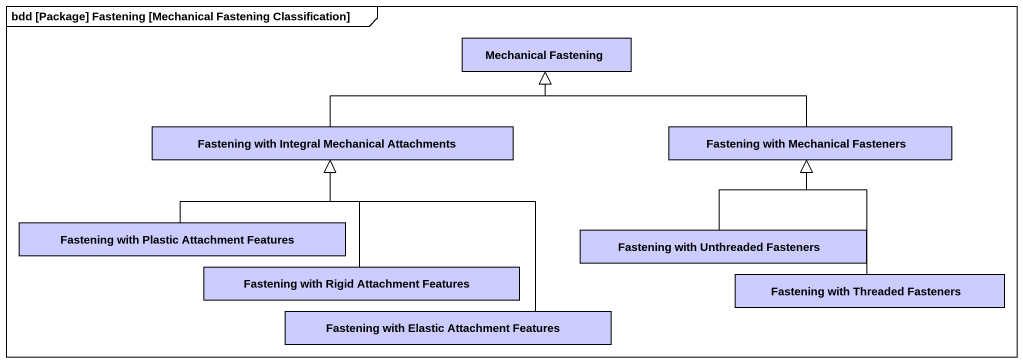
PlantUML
@startuml
mainframe bdd [Package] Fastening [Mechanical Fastening Classification]
hide circle
hide empty members
class "Mechanical Fastening" as Mechanical_Fastening #CCCCFF
class "Fastening with Integral Mechanical Attachments" as Fastening_with_Integral #CCCCFF
class "Fastening with Mechanical Fasteners" as Fastening_with_Mechanical #CCCCFF
class "Fastening with Plastic Attachment Features" as Fastening_with_Plastic #CCCCFF
class "Fastening with Unthreaded Fasteners" as Fastening_with_Unthreaded #CCCCFF
class "Fastening with Rigid Attachment Features" as Fastening_with_Rigid #CCCCFF
class "Fastening with Threaded Fasteners" as Fastening_with_Threaded #CCCCFF
class "Fastening with Elastic Attachment Features" as Fastening_with_Elastic #CCCCFF
Fastening_with_Integral -right-|> Mechanical_Fastening
Fastening_with_Mechanical -left-|> Mechanical_Fastening
Fastening_with_Plastic -up-|> Fastening_with_Integral
Fastening_with_Unthreaded -up-|> Fastening_with_Mechanical
Fastening_with_Rigid -up-|> Fastening_with_Integral
Fastening_with_Threaded -up-|> Fastening_with_Mechanical
Fastening_with_Elastic -up-|> Fastening_with_Integral
@enduml
